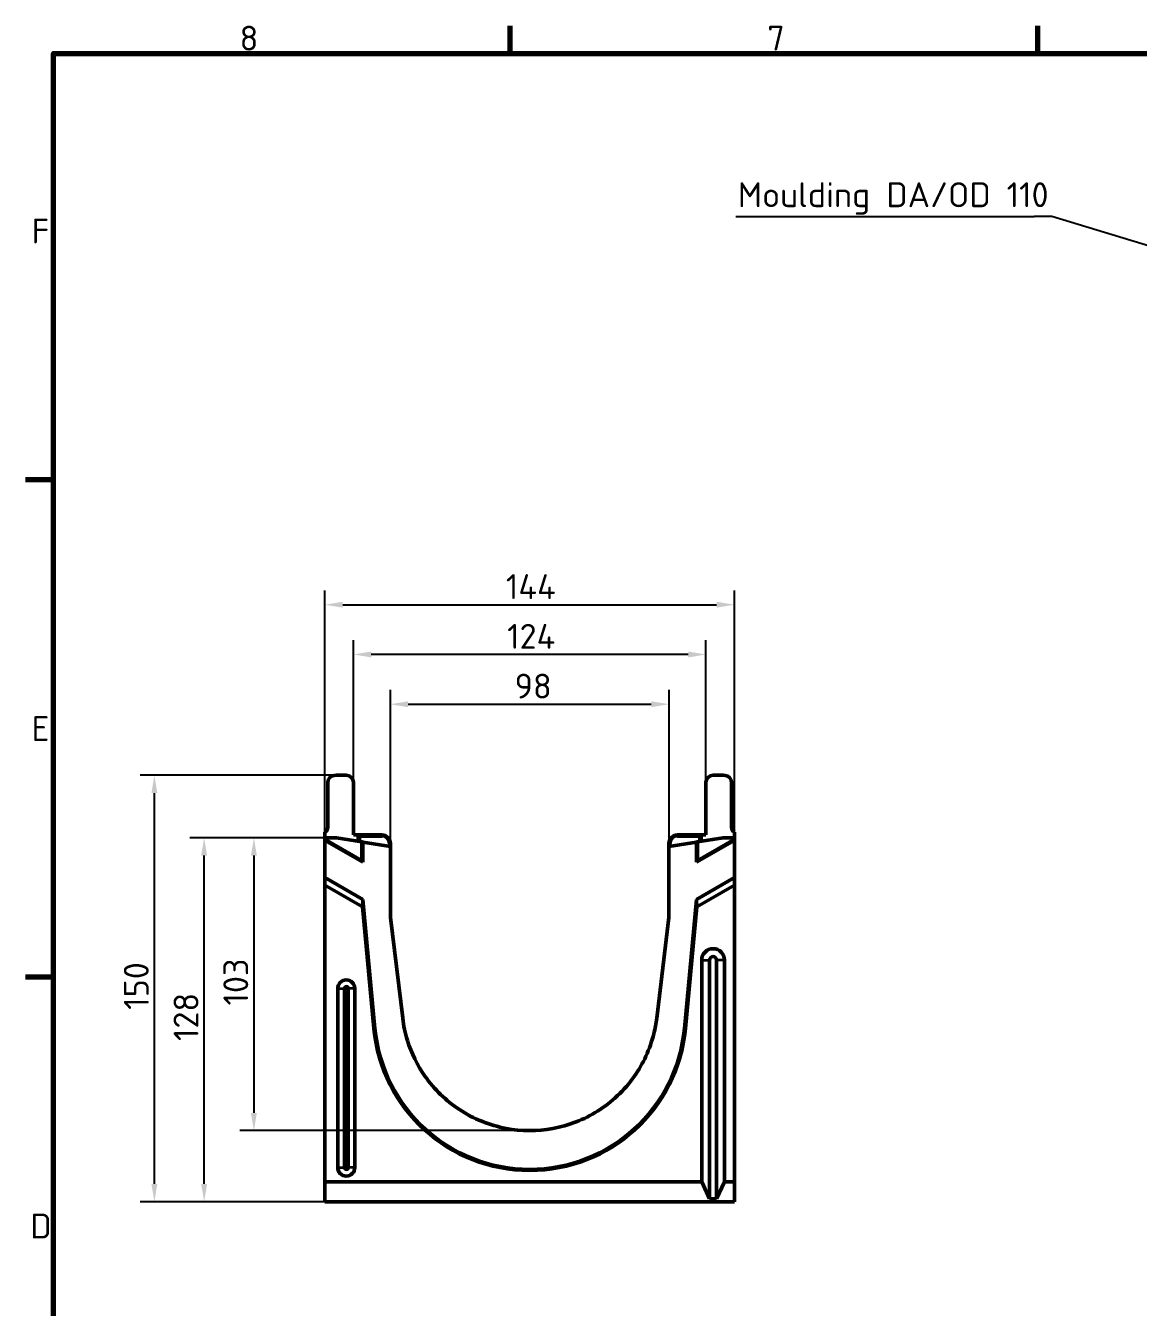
# Model space of a CAD drawing. Header units: millimetres. Extents: x 0 to 1485, y 0 to 1050.
# Drawn here: x 15.3 to 406.6, y 583.9 to 1034.8 of the extents above; entities that cross this region are included whole.
import ezdxf

# ---------------------------------------------------------------- set-up
doc = ezdxf.new("R2010")
doc.units = ezdxf.units.MM
doc.header["$LTSCALE"] = 2.5
for name, color, linetype, lineweight in [('Bemaßung (ISO)', 7, 'Continuous', 25), ('Rahmen (ISO)', 7, 'Continuous', 70), ('Sichtbar (ISO)', 7, 'Continuous', 50), ('Sichtbar schmal (ISO)', 7, 'Continuous', 35), ('Symbol (ISO)', 7, 'Continuous', 25)]:
    doc.layers.add(name, color=color, linetype=linetype, lineweight=lineweight)
doc.styles.add('Notiztext (DIN)', font='isocpeur.ttf')
doc.styles.add('TXT 3_5', font='isocpeur.ttf')
doc.dimstyles.new('Anrin Standard (DIN)', dxfattribs={"dimscale": 2.5, "dimtxt": 3.5, "dimasz": 2.5, "dimexe": 2, "dimexo": 0, "dimgap": 0.8, "dimtad": 1, "dimrnd": 1e-08, "dimtxsty": 'TXT 3_5', "dimcen": 0.09, "dimdle": 10, "dimclrd": 256, "dimclre": 256, "dimclrt": 256, "dimadec": 0, "dimazin": 2, "dimtfac": 0.714286, "dimtmove": 0, "dimatfit": 3, "dimfxl": 1, "dimtolj": 1, "dimlwd": -1, "dimlwe": -1, "dimarcsym": 0})

# ---------------------------------------------------------------- blocks, each defined once
blk = doc.blocks.new('Ränder Standardrahmen')
at = {"layer": 'Rahmen (ISO)'}
for p, q in [((74.25, 410), (74.25, 413.9)), ((148.5, 410), (148.5, 413.9)), ((10, 350), (6.1, 350)), ((10, 280), (6.1, 280))]:
    blk.add_line(p, q, dxfattribs=at)
at = {"layer": 'Rahmen (ISO)', "flags": 128}
blk.add_lwpolyline([(10, 10), (10, 410), (584, 410), (584, 10), (10, 10)], dxfattribs=at)
at = {"layer": 'Rahmen (ISO)', "char_height": 3.5, "attachment_point": 7, "style": 'Notiztext (DIN)'}
for s, insert in [('8', (36.2, 410.4)), ('7', (110.45, 410.4)), ('F', (6.93, 383.25)), ('E', (6.93, 313.25)), ('D', (6.75, 243.25))]:
    blk.add_mtext(s, dxfattribs=dict(at, insert=insert))
blk = doc.blocks.new('*D15')
at = {"layer": 'Bemaßung (ISO)', "transparency": 16777216}
for p, q in [((120.54, 749.07), (90.54, 749.07)), ((95.54, 742.82), (95.54, 652.32)), ((192.54, 646.07), (90.54, 646.07))]:
    blk.add_line(p, q, dxfattribs=at)
for points in [[(94.49, 742.82), (96.58, 742.82), (95.54, 749.07)], [(94.49, 652.32), (96.58, 652.32), (95.54, 646.07)]]:
    blk.add_solid(points, dxfattribs=at)
at = {"layer": 'Defpoints', "color": 0, "transparency": 16777216}
for p in [(120.54, 749.07), (95.54, 646.07), (192.54, 646.07)]:
    blk.add_point(p, dxfattribs=at)
at = {"layer": 'Bemaßung (ISO)', "transparency": 16777216, "insert": (84.79, 690.08), "char_height": 8.75, "attachment_point": 1, "rotation": 90, "style": 'TXT 3_5'}
blk.add_mtext('\\A1;103', dxfattribs=at)
blk = doc.blocks.new('*D16')
at = {"layer": 'Bemaßung (ISO)', "transparency": 16777216}
for p, q in [((120.54, 749.07), (73.04, 749.07)), ((78.04, 627.32), (78.04, 742.82)), ((120.54, 621.07), (73.04, 621.07))]:
    blk.add_line(p, q, dxfattribs=at)
for points in [[(76.99, 742.82), (79.08, 742.82), (78.04, 749.07)], [(76.99, 627.32), (79.08, 627.32), (78.04, 621.07)]]:
    blk.add_solid(points, dxfattribs=at)
at = {"layer": 'Defpoints', "color": 0, "transparency": 16777216}
for p in [(78.04, 749.07), (120.54, 749.07), (120.54, 621.07)]:
    blk.add_point(p, dxfattribs=at)
at = {"layer": 'Bemaßung (ISO)', "transparency": 16777216, "insert": (67.29, 677.58), "char_height": 8.75, "attachment_point": 1, "rotation": 90, "style": 'TXT 3_5'}
blk.add_mtext('\\A1;128', dxfattribs=at)
blk = doc.blocks.new('*D17')
at = {"layer": 'Bemaßung (ISO)', "transparency": 16777216}
for p, q in [((124.54, 771.07), (55.54, 771.07)), ((60.54, 627.32), (60.54, 764.82)), ((120.54, 621.07), (55.54, 621.07))]:
    blk.add_line(p, q, dxfattribs=at)
for points in [[(59.49, 764.82), (61.58, 764.82), (60.54, 771.07)], [(59.49, 627.32), (61.58, 627.32), (60.54, 621.07)]]:
    blk.add_solid(points, dxfattribs=at)
at = {"layer": 'Defpoints', "color": 0, "transparency": 16777216}
for p in [(60.54, 771.07), (124.54, 771.07), (120.54, 621.07)]:
    blk.add_point(p, dxfattribs=at)
at = {"layer": 'Bemaßung (ISO)', "transparency": 16777216, "insert": (49.79, 688.58), "char_height": 8.75, "attachment_point": 1, "rotation": 90, "style": 'TXT 3_5'}
blk.add_mtext('\\A1;150', dxfattribs=at)
blk = doc.blocks.new('*D18')
at = {"layer": 'Bemaßung (ISO)', "transparency": 16777216}
for p, q in [((143.54, 746.07), (143.54, 801.07)), ((241.54, 746.07), (241.54, 801.07)), ((149.79, 796.07), (235.29, 796.07))]:
    blk.add_line(p, q, dxfattribs=at)
for points in [[(149.79, 797.11), (149.79, 795.02), (143.54, 796.07)], [(235.29, 797.11), (235.29, 795.02), (241.54, 796.07)]]:
    blk.add_solid(points, dxfattribs=at)
at = {"layer": 'Defpoints', "color": 0, "transparency": 16777216}
for p in [(241.54, 796.07), (143.54, 746.07), (241.54, 746.07)]:
    blk.add_point(p, dxfattribs=at)
at = {"layer": 'Bemaßung (ISO)', "transparency": 16777216, "insert": (187.24, 806.82), "char_height": 8.75, "attachment_point": 1, "style": 'TXT 3_5'}
blk.add_mtext('\\A1;98', dxfattribs=at)
blk = doc.blocks.new('*D19')
at = {"layer": 'Bemaßung (ISO)', "transparency": 16777216}
for p, q in [((120.54, 732.45), (120.54, 836.07)), ((264.54, 732.45), (264.54, 836.07)), ((126.79, 831.07), (258.29, 831.07))]:
    blk.add_line(p, q, dxfattribs=at)
for points in [[(126.79, 832.11), (126.79, 830.02), (120.54, 831.07)], [(258.29, 832.11), (258.29, 830.02), (264.54, 831.07)]]:
    blk.add_solid(points, dxfattribs=at)
at = {"layer": 'Defpoints', "color": 0, "transparency": 16777216}
for p in [(264.54, 831.07), (120.54, 732.45), (264.54, 732.45)]:
    blk.add_point(p, dxfattribs=at)
at = {"layer": 'Bemaßung (ISO)', "transparency": 16777216, "insert": (184.17, 841.82), "char_height": 8.75, "attachment_point": 1, "style": 'TXT 3_5'}
blk.add_mtext('\\A1;144', dxfattribs=at)
blk = doc.blocks.new('*D20')
at = {"layer": 'Bemaßung (ISO)', "transparency": 16777216}
for p, q in [((130.54, 768.57), (130.54, 818.57)), ((254.54, 768.57), (254.54, 818.57)), ((248.29, 813.57), (136.79, 813.57))]:
    blk.add_line(p, q, dxfattribs=at)
for points in [[(136.79, 814.61), (136.79, 812.52), (130.54, 813.57)], [(248.29, 814.61), (248.29, 812.52), (254.54, 813.57)]]:
    blk.add_solid(points, dxfattribs=at)
at = {"layer": 'Defpoints', "color": 0, "transparency": 16777216}
for p in [(130.54, 813.57), (130.54, 768.57), (254.54, 768.57)]:
    blk.add_point(p, dxfattribs=at)
at = {"layer": 'Bemaßung (ISO)', "transparency": 16777216, "insert": (184.61, 824.32), "char_height": 8.75, "attachment_point": 1, "style": 'TXT 3_5'}
blk.add_mtext('\\A1;124', dxfattribs=at)
blk = doc.blocks.new('Führungslinientext1')
at = {"layer": 'Symbol (ISO)'}
h = blk.add_hatch(color=256, dxfattribs=at)
edge = h.paths.add_edge_path(flags=0)
edge.add_arc((205.18, 370.31), 0.625, 0, 360)
for p, q in [((106, 387.07), (147.98, 387.07)), ((150.48, 387.07), (147.98, 387.07)), ((202.79, 371.04), (150.48, 387.07)), ((202.79, 371.04), (204.58, 370.49))]:
    blk.add_line(p, q, dxfattribs=at)
blk.add_circle((205.18, 370.31), 0.625, dxfattribs=at)
at = {"layer": 'Symbol (ISO)', "insert": (106.3, 387.31), "char_height": 3.5, "attachment_point": 7, "style": 'Notiztext (DIN)'}
blk.add_mtext('Moulding DA/OD 110', dxfattribs=at)

msp = doc.modelspace()

# ---------------------------------------------------------------- linework, layer by layer
at = {"layer": 'Sichtbar (ISO)'}
for p, q in [((123.774, 770.986), (124.536, 771.066)), ((124.536, 771.066), (128.036, 771.066)), ((257.036, 771.066), (260.536, 771.066)), ((260.536, 771.066), (261.297, 770.986)), ((121.536, 752.798), (121.536, 768.5)), ((130.536, 750.066), (130.536, 768.566)), ((254.536, 750.066), (254.536, 768.566)), ((263.536, 768.5), (263.536, 752.798)), ((120.536, 749.066), (120.536, 751.066)), ((120.536, 748.572), (120.536, 749.066)), ((124.536, 749.066), (120.536, 749.066)), ((120.536, 748.168), (120.536, 748.572)), ((120.536, 748.572), (133.536, 741.066)), ((133.536, 747.645), (124.536, 749.066)), ((130.536, 750.066), (131.728, 750.066)), ((132, 750.066), (131.728, 750.066)), ((132.944, 750.066), (132, 750.066)), ((132.23, 747.852), (132.23, 749.566)), ((140.536, 750.066), (132.944, 750.066)), ((252.128, 750.066), (244.536, 750.066)), ((260.536, 749.066), (251.536, 747.645)), ((251.536, 741.066), (264.536, 748.572)), ((253.072, 750.066), (252.128, 750.066)), ((252.842, 749.566), (252.842, 747.852)), ((253.344, 750.066), (253.072, 750.066)), ((253.344, 750.066), (254.536, 750.066)), ((264.536, 749.066), (260.536, 749.066)), ((264.536, 751.066), (264.536, 749.066)), ((264.536, 749.066), (264.536, 748.572)), ((264.536, 748.572), (264.536, 748.168)), ((120.536, 735.12), (120.536, 748.168)), ((133.886, 740.46), (120.536, 748.168)), ((133.536, 747.645), (133.886, 747.59)), ((133.536, 741.066), (133.536, 747.645)), ((133.886, 747.59), (143.536, 746.066)), ((133.886, 747.59), (133.886, 740.46)), ((143.536, 746.066), (143.536, 747.066)), ((143.536, 746.066), (143.536, 721.066)), ((241.536, 746.066), (251.186, 747.59)), ((241.536, 747.066), (241.536, 746.066)), ((241.536, 721.066), (241.536, 746.066)), ((264.536, 748.168), (251.186, 740.46)), ((251.186, 747.59), (251.536, 747.645)), ((251.186, 740.46), (251.186, 747.59)), ((251.536, 747.645), (251.536, 741.066)), ((264.536, 748.168), (264.536, 735.12)), ((133.536, 741.066), (133.886, 740.46)), ((251.536, 741.066), (251.186, 740.46)), ((120.536, 732.453), (120.536, 735.12)), ((120.536, 735.12), (133.867, 727.423)), ((251.204, 727.423), (264.536, 735.12)), ((264.536, 735.12), (264.536, 732.453)), ((120.536, 628.066), (120.536, 732.453)), ((133.76, 724.818), (120.536, 732.453)), ((264.536, 732.453), (251.312, 724.818)), ((264.536, 732.453), (264.536, 628.066)), ((133.76, 724.818), (133.867, 727.423)), ((133.867, 727.423), (138.124, 681.971)), ((246.948, 681.971), (251.204, 727.423)), ((251.312, 724.818), (251.204, 727.423)), ((137.775, 681.938), (133.76, 724.818)), ((251.312, 724.818), (247.296, 681.938)), ((143.536, 721.066), (147.868, 685.609)), ((237.204, 685.609), (241.536, 721.066)), ((253.036, 628.066), (253.036, 706.066)), ((255.834, 706.066), (255.834, 622.066)), ((258.238, 622.066), (258.238, 706.066)), ((261.036, 706.066), (261.036, 628.066)), ((125.036, 633.066), (125.036, 696.066)), ((127.367, 633.066), (127.367, 696.066)), ((128.704, 696.066), (128.704, 633.066)), ((131.036, 696.066), (131.036, 633.066)), ((120.536, 621.066), (120.536, 628.066)), ((120.536, 628.066), (253.036, 628.066)), ((255.834, 622.066), (253.036, 628.066)), ((261.036, 628.066), (258.238, 622.066)), ((261.036, 628.066), (264.536, 628.066)), ((264.536, 628.066), (264.536, 621.066)), ((264.536, 621.066), (120.536, 621.066)), ((258.238, 622.066), (255.834, 622.066))]:
    msp.add_line(p, q, dxfattribs=at)
for centre, radius, start, end in [((128.036, 768.566), 2.5, 0, 90), ((257.036, 768.566), 2.5, 90, 180), ((124.036, 768.5), 2.5, 96, 180), ((261.036, 768.5), 2.5, 0, 84), ((119.536, 752.798), 2, 300, 0), ((140.536, 747.066), 3, 0, 90), ((244.536, 747.066), 3, 90, 180), ((265.536, 752.798), 2, 180, 240), ((257.036, 706.066), 4, 0, 180), ((257.036, 706.066), 1.202, 0, 180), ((128.036, 696.066), 3, 0, 180), ((128.036, 696.066), 0.668, 0, 180), ((192.536, 687.066), 55, 185.35001, 354.64999), ((192.536, 687.066), 54.65, 185.35001, 354.64999), ((128.036, 633.066), 3, 180, 0), ((128.036, 633.066), 0.668, 180, 0)]:
    msp.add_arc(centre, radius, start, end, dxfattribs=at)
for centre, major_axis, start_param, end_param in [((131.728, 749.566), (0.502, 0), 0, 1.5707963), ((253.344, 749.566), (-0.502, 0), 4.712389, 6.2831853)]:
    msp.add_ellipse(centre, major_axis=major_axis, ratio=0.9961947, start_param=start_param, end_param=end_param, dxfattribs=at)
msp.add_open_spline([(147.868, 685.609), (148.191, 682.967), (148.747, 680.359), (150.917, 673.316), (153.001, 669.062), (158.967, 660.566), (163.075, 656.581), (172.789, 650.194), (178.363, 647.943), (189.646, 645.82), (195.221, 645.808), (206.262, 647.834), (211.62, 649.917), (221.488, 656.106), (225.852, 660.237), (232.496, 669.639), (234.835, 674.737), (236.639, 681.934), (236.978, 683.764), (237.204, 685.609)], degree=3, knots=[-13.0775623, -13.0775623, -13.0775623, -13.0775623, -12.2791732, -12.2791732, -10.8666137, -10.8666137, -9.1648054, -9.1648054, -7.3789117, -7.3789117, -5.7204981, -5.7204981, -4.0112978, -4.0112978, -2.2260885, -2.2260885, -0.5576488, -0.5576488, 0, 0, 0, 0], dxfattribs=at)
at = {"layer": 'Sichtbar schmal (ISO)'}
for p, q in [((132.23, 749.566), (132.498, 749.566)), ((132.498, 749.566), (132.97, 749.566)), ((132.498, 749.566), (132.498, 747.809)), ((132.97, 747.735), (132.97, 749.566)), ((132.97, 749.566), (140.562, 749.566)), ((244.51, 749.566), (252.102, 749.566)), ((252.102, 749.566), (252.574, 749.566)), ((252.102, 749.566), (252.102, 747.735)), ((252.574, 749.566), (252.842, 749.566)), ((252.574, 747.809), (252.574, 749.566)), ((143.536, 747.066), (143.062, 747.066)), ((143.062, 747.066), (143.062, 746.141)), ((241.536, 747.066), (242.01, 747.066)), ((242.01, 746.141), (242.01, 747.066)), ((253.036, 706.066), (255.834, 706.066)), ((261.036, 706.066), (258.238, 706.066)), ((125.036, 696.066), (127.367, 696.066)), ((131.036, 696.066), (128.704, 696.066)), ((137.775, 681.938), (138.124, 681.971)), ((247.296, 681.938), (246.948, 681.971)), ((125.036, 633.066), (127.367, 633.066)), ((131.036, 633.066), (128.704, 633.066))]:
    msp.add_line(p, q, dxfattribs=at)
for centre, start, end in [((140.562, 747.066), 0, 90), ((244.51, 747.066), 90, 180)]:
    msp.add_arc(centre, 2.5, start, end, dxfattribs=at)
for centre, ratio, start_param, end_param in [((132, 749.566), 0.9961947, 4.712389, 6.2831853), ((132.944, 749.566), 0.052336, 4.712389, 6.2831853), ((140.536, 749.566), 0.052336, 4.712389, 6.2831853), ((244.536, 749.566), 0.052336, 0, 1.5707963), ((252.128, 749.566), 0.052336, 0, 1.5707963), ((253.072, 749.566), 0.9961947, 0, 1.5707963)]:
    msp.add_ellipse(centre, major_axis=(0, 0.5), ratio=ratio, start_param=start_param, end_param=end_param, dxfattribs=at)

# ---------------------------------------------------------------- block references
at = {"xscale": 2.5, "yscale": 2.5, "zscale": 2.5}
msp.add_blockref('Ränder Standardrahmen', (0, 0), dxfattribs=at)
at = {"layer": 'Symbol (ISO)', "xscale": 2.5, "yscale": 2.5, "zscale": 2.5}
msp.add_blockref('Führungslinientext1', (0, 0), dxfattribs=at)

# ---------------------------------------------------------------- dimensions: what is measured, and where the dimension line sits
at = {"layer": 'Bemaßung (ISO)'}
for base, p1, p2, picture, middle in [((264.536, 831.066), (120.536, 732.453), (264.536, 732.453), '*D19', (192.486, 831.066)), ((130.536, 813.566), (254.536, 768.566), (130.536, 768.566), '*D20', (192.486, 813.566))]:
    dim = msp.add_linear_dim(base=base, p1=p1, p2=p2, dimstyle='Anrin Standard (DIN)', override={"dimgap": 0.8, "dimdec": 2, "dimtol": 0, "dimlim": 0, "dimtp": 0, "dimtm": 0, "dimtdec": 2, "dimtofl": 0, "dimatfit": 1}, dxfattribs=at)
    dim.commit()
    dim.dimension.update_dxf_attribs({"geometry": picture, "text_midpoint": middle, "dimtype": 160})
for base, p1, p2, angle, picture, middle in [((241.536, 796.066), (143.536, 746.066), (241.536, 746.066), 180, '*D18', (192.486, 796.066)), ((60.536, 771.066), (120.536, 621.066), (124.536, 771.066), 90, '*D17', (60.536, 696.016)), ((78.036, 749.066), (120.536, 621.066), (120.536, 749.066), 90, '*D16', (78.036, 685.016)), ((95.536, 646.066), (120.536, 749.066), (192.536, 646.066), 90, '*D15', (95.536, 697.516))]:
    dim = msp.add_linear_dim(base=base, p1=p1, p2=p2, angle=angle, dimstyle='Anrin Standard (DIN)', override={"dimgap": 0.8, "dimdec": 2, "dimtol": 0, "dimlim": 0, "dimtp": 0, "dimtm": 0, "dimtdec": 2, "dimtofl": 0, "dimatfit": 1}, dxfattribs=at)
    dim.commit()
    dim.dimension.update_dxf_attribs({"geometry": picture, "text_midpoint": middle, "dimtype": 160})

doc.saveas('drawing.dxf')
